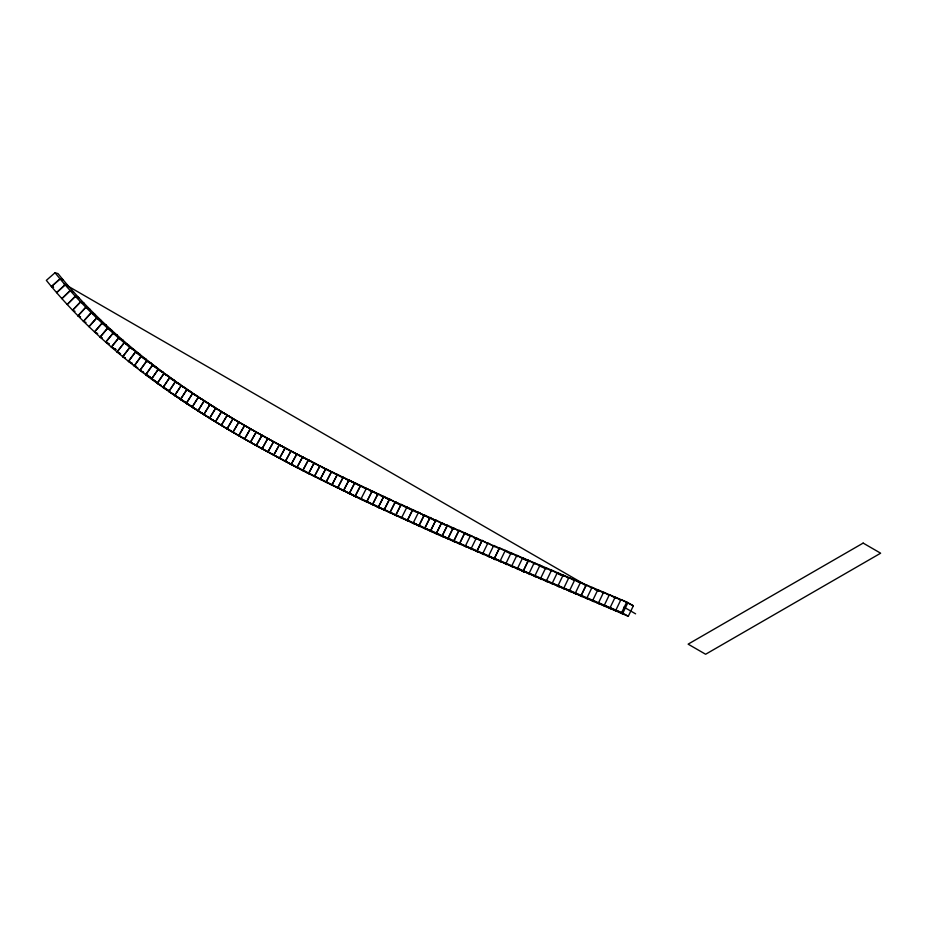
<?xml version="1.0" encoding="UTF-8"?>
<svg xmlns="http://www.w3.org/2000/svg" width="927" height="927" viewBox="0 0 927 927"><rect width="100%" height="100%" fill="white"/><g stroke="black" fill="none" stroke-linecap="round" stroke-linejoin="round"><path stroke-width="1.39" d="M587.799 599.155L581.206 595.401L586.258 584.914L626.745 602.029L633.35 605.783L628.286 616.281L437.22 534.253M628.286 616.281L621.681 612.527L626.745 602.029M627.567 603.338L622.504 613.836L615.899 610.082L620.963 599.584L633.35 605.783M529.943 574.555L523.361 570.812L528.436 560.325L586.27 584.914L591.774 588.042M256.269 445.493L262.017 435.342L256.176 432.086L250.441 442.249L291.518 464.728L285.435 461.217L291.008 450.974L261.982 435.319L256.269 445.493C360.927 503.013 471.576 548.46 581.206 595.401L586.27 584.914M500.986 562.133L494.427 558.39L499.526 547.915L516.872 555.377L511.785 565.852L518.367 569.595M517.567 568.332L524.161 572.086L517.567 568.332L522.654 557.857L529.236 561.6L522.654 557.857M523.361 570.812L528.436 560.325L516.872 555.377L522.353 558.494M483.604 554.613L477.057 550.881L482.167 540.418L486.536 542.898M488.633 555.899L495.203 559.63L488.633 555.899L493.743 545.424L503.906 550.406M494.427 558.39L499.526 547.915M460.418 544.497L453.894 540.777L459.027 530.314L499.213 548.541M466.211 547.034L459.688 543.315L464.809 532.851L471.356 536.582M459.688 543.315L464.821 532.851M477.057 550.881L482.179 540.418M448.819 539.398L442.306 535.679L447.451 525.227L463.384 532.805M454.612 541.947L448.1 538.228L453.245 527.776L458.68 530.881M448.1 538.228L453.245 527.776M453.894 540.777L459.039 530.325M303.245 470.823L361.611 499.607L437.208 534.253L430.719 530.545L435.875 520.093L453.975 528.946L450.499 527.405M443.013 536.826L436.513 533.118L441.669 522.666L448.181 526.374M436.513 533.118L441.669 522.666M442.306 535.679L447.463 525.227M425.597 529.062L419.12 525.366L424.299 514.925L440.221 522.573M431.403 531.669L424.914 527.961L430.093 517.521L435.505 520.603M424.914 527.961L430.093 517.521M430.719 530.545L435.887 520.105M413.975 523.836L407.521 520.151L412.724 509.711L430.788 518.633L427.312 517.069M413.326 522.758L419.804 526.466L413.326 522.758L418.517 512.33L424.995 516.026L418.517 512.33M419.12 525.366L424.311 514.937M402.353 518.564L395.922 514.879L401.136 504.462L406.941 507.092L401.715 517.521L408.17 521.206M407.521 520.151L412.735 509.723L406.93 507.092L412.318 510.174M396.536 515.899L390.116 512.225L395.342 501.808L406.513 507.532L401.136 504.462M395.922 514.879L401.148 504.462M384.902 510.534L378.506 506.872L383.755 496.466L389.572 499.155L384.311 509.56L390.719 513.222M384.311 509.56L389.549 499.143L401.785 505.493L397.138 503.349M390.116 512.225L395.354 501.808M378.506 506.872L383.778 496.466L377.961 493.778L372.7 504.172L379.085 507.834L372.7 504.172L377.984 493.778L372.167 491.067L366.895 501.461L373.257 505.111M361.611 499.607L355.273 495.968L360.58 485.597L366.397 488.344L361.078 498.726L367.44 502.364M366.895 501.461L372.19 491.067L366.374 488.332L378.564 494.717L372.167 491.067M355.273 495.968L360.591 485.597L354.786 482.828L349.456 493.199L355.783 496.837L349.456 493.199L354.798 482.84L348.992 480.047L343.639 490.418L349.954 494.033M344.114 491.217L337.834 487.602L343.187 477.243L366.941 489.236L360.58 485.597M343.639 490.418L349.004 480.059M338.285 488.378L332.017 484.775L337.393 474.427L355.308 483.674L348.992 480.047M337.834 487.602L343.21 477.254M332.445 485.505L326.2 481.913L331.588 471.576L343.685 478.031L321.565 467.057M332.017 484.775L337.405 474.439M326.605 482.619L320.371 479.039L325.794 468.714L337.868 475.18M326.2 481.913L331.611 471.588M320.765 479.711L314.554 476.142L319.989 465.817L332.04 472.307M320.371 479.039L325.817 468.726M314.913 476.768L308.737 473.21L314.195 462.897L326.223 469.398M314.554 476.142L320.012 465.829M308.737 473.21L314.218 462.909L290.985 450.962L285.435 461.217M291.541 464.74L303.222 470.812L297.08 467.278L302.584 456.988L320.406 466.478L314.195 462.897M297.37 467.787L291.252 464.265L296.791 453.987L308.749 460.534M297.08 467.278L302.608 456.999M291.252 464.265L296.814 453.998M285.655 461.634L279.595 458.147L285.18 447.903L297.092 454.485L290.985 450.962M279.803 458.517L273.766 455.041L279.386 444.809L291.263 451.403M279.595 458.147L285.215 447.915M273.963 455.366L267.938 451.889L273.581 441.681L279.606 445.157L250.383 428.807L244.612 438.946L256.339 445.644M273.766 455.041L279.409 444.821L285.435 448.297L280.777 445.783M262.109 448.714L267.776 438.517L262.109 448.714L268.1 452.179M267.938 451.889L273.616 441.692M256.211 432.098L250.441 442.249L262.202 448.923M244.612 438.946L250.417 428.83L238.784 422.133L232.944 432.225L244.589 438.969M221.09 425.053L209.606 418.216L215.62 408.216L232.944 418.587C167.868 379.467 105.968 333.036 58.019 273.627L55.029 272.747L46.35 280.36C101.483 348.645 174.67 399.537 250.499 442.353L227.103 428.795L232.99 418.726L256.281 432.214M232.944 432.225L238.83 422.156M215.435 421.797L221.46 411.797L227.103 415.053L221.46 411.797L215.435 421.797L232.839 432.109L221.275 425.319L227.196 415.273L262.109 435.505M227.103 428.795L233.036 418.749M221.275 425.319L227.242 415.296L238.772 422.063M221.275 411.472L215.678 408.251L209.606 418.216L215.215 421.437L203.778 414.578L209.838 404.612L215.446 407.845L192.526 393.465L186.304 403.326L196.408 409.514M203.778 414.578L209.896 404.647M180 398.575L174.67 395.516L181.078 385.771L186.339 388.784L181.078 385.771L174.67 395.516L179.942 398.529L168.865 391.518L175.273 381.773L192.156 392.724L186.767 389.63L180.487 399.456L191.692 406.42L186.304 403.326L192.584 393.5L197.972 396.594L192.526 393.465M186.825 389.664L180.487 399.456L185.817 402.515L181.171 399.363M156.559 381.924L151.495 379.062L158.1 369.456L174.739 380.696L169.537 377.741L163.071 387.44L168.274 390.406M175.273 381.773L180.533 384.775L175.33 381.808L168.865 391.518L174.067 394.473M169.606 377.787L163.071 387.44L168.204 390.348L163.569 387.034M143.65 372.434L139.954 370.36L146.709 360.87L157.393 368.019L152.399 365.203L145.724 374.751L155.33 381.009M158.1 369.456L163.164 372.318L158.169 369.514L151.495 379.062L156.489 381.866M152.48 365.261L145.724 374.751L150.637 377.509L146.026 373.998M146.709 360.87L151.622 363.627L146.79 360.939L139.954 370.36L143.581 372.387M120.498 353.79L117.069 351.936L124.16 342.712L129.861 347.463L134.427 349.942L129.768 347.382L122.758 356.675L125.099 357.961M129.861 347.463L122.758 356.675L125.052 357.915M109.027 343.882L105.748 342.144L113.036 333.094L118.679 338.042L123.059 340.348L118.586 337.949L111.391 347.092L115.875 349.491M124.16 342.712L128.737 345.192L124.264 342.793L117.069 351.936L120.429 353.732M118.679 338.042L111.391 347.092L115.771 349.409M107.52 328.135L100.128 337.104L102.26 338.216L100.128 337.104L107.625 328.239L111.796 330.36L107.52 328.135L113.14 333.187L117.416 335.412L113.036 333.094M113.14 333.187L105.748 342.144L108.946 343.813M102.028 323.083L94.531 331.947L102.144 323.187L106.199 325.215L102.028 323.083L107.625 328.239M96.593 317.926L88.98 326.686L96.709 318.042L100.649 319.954L96.593 317.926L102.144 323.187M86.002 322.503L83.453 321.31L91.182 312.666L95.122 314.577L91.182 312.666L80.533 301.82L72.561 310.221L75.017 311.333M83.453 321.31L91.309 312.781L96.709 318.042M75.284 296.234L67.184 304.496L75.423 296.385L78.853 297.764L75.284 296.234L80.661 301.959L84.23 303.488L80.533 301.82M72.561 310.221L80.661 301.959M70.104 290.533L61.866 298.645L70.255 290.696L73.534 291.912L70.104 290.533L75.423 296.385M65.006 284.716L56.617 292.677L65.145 284.89L68.285 285.945L65.006 284.716L70.255 290.696M55.029 272.747L60.116 278.969L63.117 279.85L59.965 278.795L51.448 286.582L53.546 287.289M60.116 278.969L51.448 286.582L53.442 287.161M595.18 589.642L598.657 591.113L592.04 587.359L586.988 597.845L593.593 601.6M581.206 595.401L621.681 612.527M558.17 573.94L561.635 575.412M540.812 566.548L544.288 568.019M523.454 559.12L526.93 560.603M506.096 551.658L509.56 553.152M473.674 537.59L477.138 539.108L470.603 535.377L465.47 545.841L472.017 549.572M478.297 539.607L481.773 541.125M465.563 534.045L469.039 535.563M442.388 523.801L447.023 525.864M431.947 519.155L435.423 520.707M80.44 316.93L77.984 315.829L85.829 307.3L89.652 309.085L85.829 307.3L77.984 315.829L80.533 317.022M413.384 510.789L416.872 512.364M407.59 508.147L412.225 510.256M385.528 497.973L390.174 500.14L383.755 496.466M380.881 495.806L384.369 497.44L377.961 493.778M369.259 490.337L372.747 491.982M346.003 479.166L349.502 480.87M95.574 332.48L97.659 333.546M298.262 455.087L302.92 457.521M131.982 363.245L128.482 361.333L135.4 351.97L140.151 354.589L129.768 347.382M132.04 363.303L128.482 361.333L135.481 352.04L146.79 360.939M136.582 367.208L134.206 365.887L141.043 356.466L145.875 359.155L141.043 356.466L134.206 365.887L137.833 367.915M620.684 600.267L615.18 597.139L610.117 607.637L616.722 611.391M616.003 598.448L609.398 594.694L604.334 605.192L610.939 608.946M608.019 594.752L603.616 592.249L598.552 602.747L605.157 606.501M603.338 592.932L597.834 589.804L592.77 600.302L599.375 604.056M585.98 585.586L580.476 582.457L575.412 592.956L582.017 596.71M579.097 582.515L574.694 580.012L569.63 590.499L576.235 594.253M573.315 580.059L568.911 577.556L563.848 588.042L570.453 591.797M568.633 578.228L563.129 575.099L558.066 585.586L564.659 589.34M563.952 576.397L557.347 572.643L552.283 583.129L558.877 586.884M555.968 572.689L551.565 570.186L546.501 580.673L553.095 584.427M551.287 570.847L545.783 567.73L540.708 578.216L547.301 581.959M546.594 569.016L540.001 565.261L534.925 575.748L541.519 579.502M539.711 565.922L534.219 562.793L529.143 573.28L535.725 577.023M528.436 560.325L535.03 564.068M517.672 556.64L511.09 552.898L506.003 563.373L512.573 567.115M511.878 554.149L505.308 550.406L500.209 560.881L506.779 564.624M494.52 546.652L487.95 542.921L482.851 553.396L489.398 557.127M481.843 541.009L476.385 537.903L471.264 548.367L477.811 552.098M412.724 509.711L417.034 512.179M395.342 501.808L401.785 505.493M389.549 499.143L395.98 502.816M354.786 482.828L361.124 486.466L354.798 482.84M63.847 283.732L586.606 585.54M623.941 607.092L635.609 613.836M261.982 435.319L273.778 441.982M209.838 404.612L215.678 408.251M209.328 417.776L197.625 410.302M186.767 389.63L192.584 393.5M169.537 377.741L175.33 381.808M152.399 365.203L158.169 369.514M134.183 364.717L136.095 366.235M118.586 337.949L124.264 342.793M59.965 278.795L65.145 284.89M308.39 459.954L302.909 470.256L309.073 473.801L302.909 470.256L308.413 459.966L314.577 463.523L308.413 459.966M244.577 425.493L238.772 435.609L244.624 425.516M204.067 400.951L197.949 410.893L203.5 414.091L197.949 410.893L204.114 400.985L209.618 404.149L204.067 400.951M198.297 397.243L192.121 407.138L196.524 409.676L192.121 407.138L198.343 397.277L203.789 400.406L198.297 397.243M163.812 373.627L157.277 383.291L161.379 385.62L157.277 383.291L163.882 373.685L168.946 376.547L163.812 373.627M863.153 543.095L688.124 644.149L705.621 654.253L880.65 553.199L863.153 543.095"/></g></svg>
